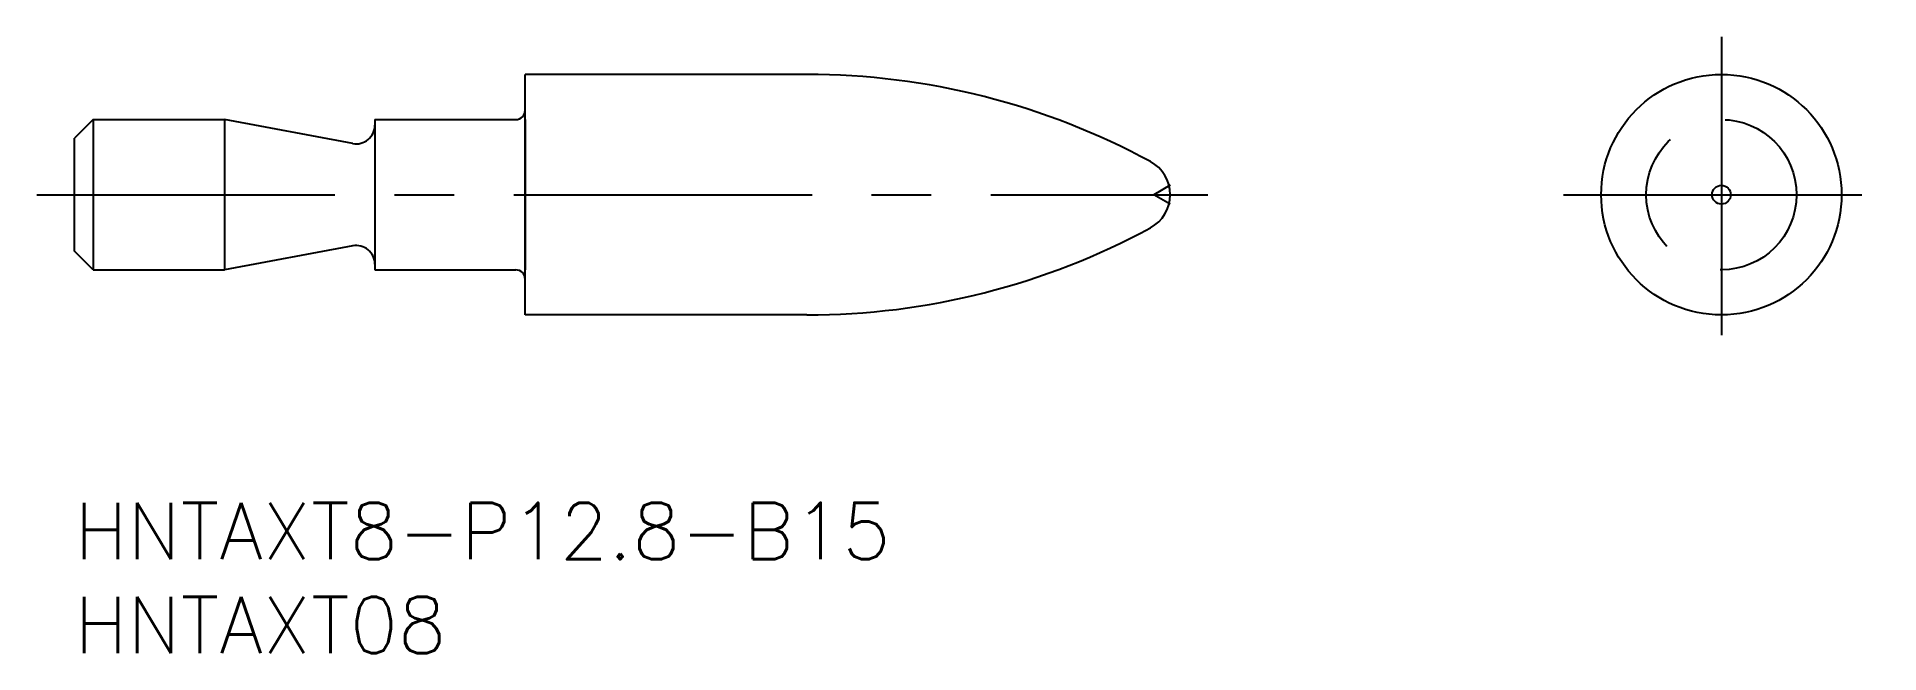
# Model space of a CAD drawing. Extents: x -2 to 96.1, y -8 to 24.8.
import ezdxf

# ---------------------------------------------------------------- set-up
doc = ezdxf.new("R2010")
doc.units = 0
doc.header["$LTSCALE"] = 0.5
doc.linetypes.add('CENTER', pattern=[50.8, 31.75, -6.35, 6.35, -6.35])
doc.linetypes.add('DASHED', pattern=[19.05, 12.7, -6.35])
for name, color, linetype in [('MSM_CENTER', 1, 'CENTER'), ('MSM_CONTINUOUS', 7, 'CONTINUOUS'), ('MSM_DASHED', 4, 'DASHED'), ('MSM_PART_NUMBER', 7, 'CONTINUOUS')]:
    doc.layers.add(name, color=color, linetype=linetype)
doc.styles.get("Standard").update_dxf_attribs({"font": 'txt.shx', "height": 3, "bigfont": 'bigfont.shx'})

# ---------------------------------------------------------------- blocks, each defined once
blk = doc.blocks.new('*U2')
at = {"layer": 'MSM_PART_NUMBER'}
blk.add_text('HNTAXT8-P12.8-B15', height=3, dxfattribs=at).set_placement((0, -3))
blk = doc.blocks.new('*U3')
at = {"layer": 'MSM_PART_NUMBER'}
blk.add_text('HNTAXT08', height=3, dxfattribs=at).set_placement((0, -8))

msp = doc.modelspace()

# ---------------------------------------------------------------- linework, layer by layer
at = {"layer": 'MSM_CENTER'}
for p, q in [((87.694, 24.8), (87.694, 8)), ((-2, 16.4), (60.348, 16.4)), ((79.294, 16.4), (96.094, 16.4))]:
    msp.add_line(p, q, dxfattribs=at)
at = {"layer": 'MSM_CONTINUOUS'}
for p, q in [((24, 10), (24, 22.8)), ((39, 22.8), (24, 22.8)), ((1, 20.4), (0, 19.4)), ((1, 20.4), (1, 12.4)), ((1, 20.4), (8, 20.4)), ((8, 20.4), (8, 12.4)), ((14.816, 19.122), (8, 20.4)), ((16, 20.4), (16, 12.4)), ((16, 20.4), (23.5, 20.4)), ((24, 20.4), (24, 12.4)), ((0, 13.4), (0, 19.4)), ((1, 12.4), (0, 13.4)), ((14.816, 13.678), (8, 12.4)), ((1, 12.4), (8, 12.4)), ((16, 12.4), (23.5, 12.4)), ((39, 10), (24, 10))]:
    msp.add_line(p, q, dxfattribs=at)
for radius in [6.4, 0.5]:
    msp.add_circle((87.694, 16.4), radius, dxfattribs=at)
for centre, radius, start, end in [((39, -15.6), 38.4, 61.5365, 90), ((23.5, 20.9), 0.5, 270, 0), ((15, 20.105), 1, 259.38034, 0), ((56.348, 16.4), 2, 298.4635, 61.5365), ((39, 48.4), 38.4, 270, 298.4635), ((15, 12.695), 1, 0, 100.61966), ((23.5, 11.9), 0.5, 0, 90)]:
    msp.add_arc(centre, radius, start, end, dxfattribs=at)
at = {"layer": 'MSM_DASHED'}
for p in [(58.348, 16.9), (58.348, 15.9)]:
    msp.add_line(p, (57.482, 16.4), dxfattribs=at)
msp.add_circle((87.694, 16.4), 4, dxfattribs=at)

# ---------------------------------------------------------------- block references
at = {"layer": 'MSM_CONTINUOUS'}
for name in ['*U2', '*U3']:
    msp.add_blockref(name, (0, 0), dxfattribs=at)

doc.saveas('drawing.dxf')
